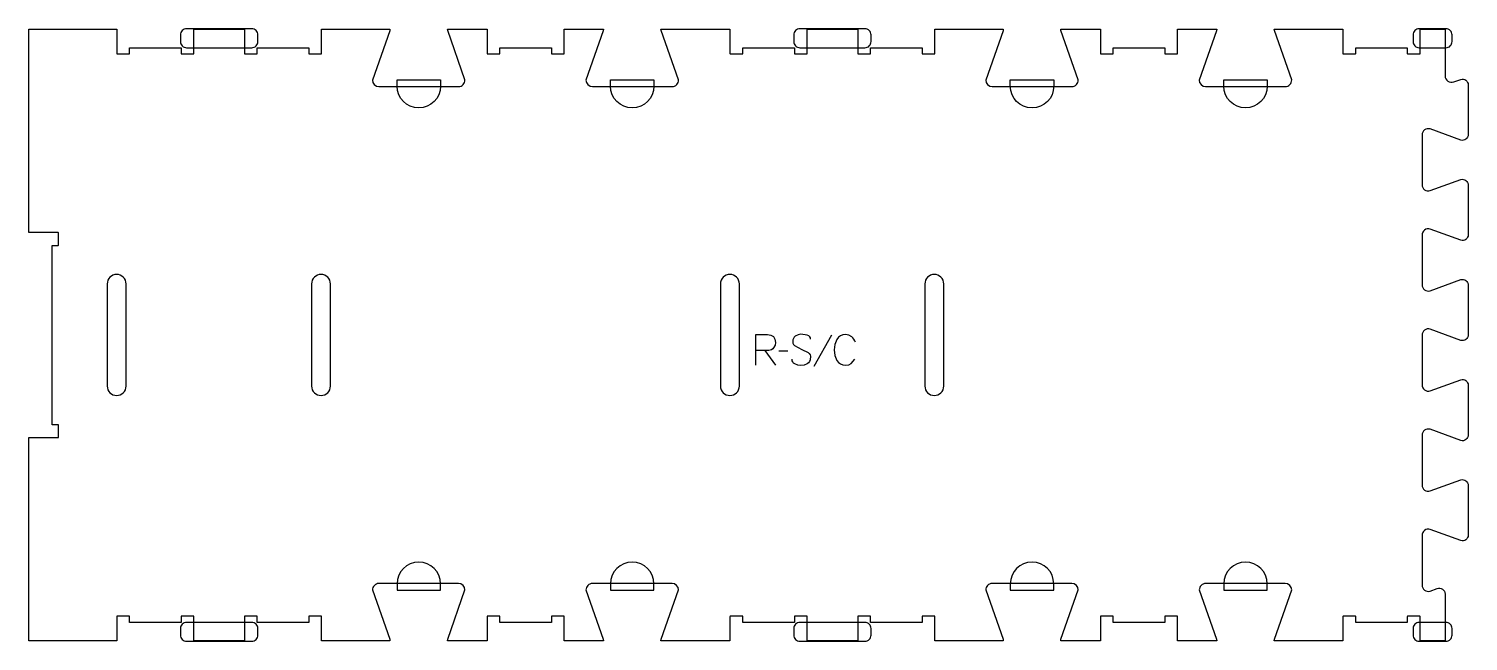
# Model space of a CAD drawing. Header units: millimetres. Extents: x -693 to 715, y -300 to 299.
import ezdxf

# ---------------------------------------------------------------- set-up
doc = ezdxf.new("R2010")
doc.units = ezdxf.units.MM
for name, color, linetype, true_color in [('1_ANYTOOL_1MMDEEP_LABELS_S', 2, 'Continuous', 0xffff00), ('3_ANYTOOL_CUTTHROUGH_INSID', 4, 'Continuous', 0x00ffff), ('4_ANYTOOL_CUTTHROUGH_OUTSI', 5, 'Continuous', 0x0000ff), ('5_ANYTOOL_HALF_MILL_9MM_IN', 3, 'Continuous', 0x00ff00)]:
    doc.layers.add(name, color=color, linetype=linetype, true_color=true_color)

msp = doc.modelspace()

# ---------------------------------------------------------------- linework, layer by layer
at = {"layer": '1_ANYTOOL_1MMDEEP_LABELS_S'}
for p, q in [((92.1, -0.5), (74.9, -31.2)), ((27.1, -15.5), (37.6, -30)), ((49.6, -16.1), (40.8, -16.2))]:
    msp.add_line(p, q, dxfattribs=at)
for points in [[(18.1, -30), (18.1, 0), (29.5, 0), (33, -0.5), (34.3, -1.1), (35.5, -2), (36.3, -3.1), (36.9, -4.4), (37.4, -7.8), (37, -10.5), (35.6, -13), (34.7, -14.1), (33.6, -14.8), (32.3, -15.3), (30.9, -15.5), (29.1, -15.5), (27.1, -15.5), (18.2, -15.5)], [(71.8, -4.6), (71.6, -3.2), (71, -2.1), (70, -1.2), (68.5, -0.6), (62.4, 0.4), (59.5, -0.1), (56.8, -1.5), (55.7, -2.5), (55, -3.7), (54.5, -5.1), (54.3, -6.7), (54.5, -8.3), (55, -9.7), (55.9, -10.8), (63.3, -14.6), (69.4, -17.5), (70.5, -18.5), (71.3, -19.7), (71.7, -21.2), (71.5, -24.7), (70.8, -26.2), (69.9, -27.5), (68.6, -28.5), (65.6, -29.9), (62.4, -30.3), (59.2, -30), (56.3, -28.8), (55.1, -27.9), (54.3, -26.8), (53.8, -25.6), (53.6, -24.1)]]:
    msp.add_lwpolyline(points, dxfattribs=at)
msp.add_lwpolyline([(115.7, -7.5, 0.131103), (112, -2.1), (109.2, -0.5), (105.9, 0), (103.3, -0.3), (101, -1.2), (99.1, -2.6), (97.5, -4.7), (95.4, -9.6), (94.7, -15), (95.5, -20.4), (97.6, -25.3), (99.2, -27.4), (101.2, -28.8), (103.5, -29.7), (106.2, -30), (109.1, -29.6), (111.5, -28.4), (115.1, -24.2)], format="xyb", dxfattribs=at)
at = {"layer": '3_ANYTOOL_CUTTHROUGH_INSID'}
for points in [[(-598, 49.6, 1), (-616.5, 49.6), (-616.5, -50.4, 1), (-598, -50.4)], [(-416.5, -50.4, 1), (-398, -50.4), (-398, 49.6, 1), (-416.5, 49.6)], [(2.1, 49.6, 1), (-16.4, 49.6), (-16.4, -50.4, 1), (2.1, -50.4)], [(183.6, -50.4, 1), (202.1, -50.4), (202.1, 49.6, 1), (183.6, 49.6)]]:
    msp.add_lwpolyline(points, format="xyb", close=True, dxfattribs=at)
at = {"layer": '4_ANYTOOL_CUTTHROUGH_OUTSI'}
msp.add_lwpolyline([(-693.2, -299.7), (-693.2, -100.7), (-664.4, -100.7, 0.414214), (-664.2, -100.4), (-664.2, -88.4, 0.414214), (-664.4, -88.2), (-670.2, -88.2), (-670.2, 87.3), (-664.4, 87.3, 0.414214), (-664.2, 87.6), (-664.2, 99.6, 0.414214), (-664.4, 99.8), (-693.2, 99.8), (-693.2, 298.8), (-607.2, 298.8), (-607.2, 275.1, 0.414214), (-606.9, 274.8), (-594.9, 274.8, 0.414214), (-594.7, 275.1), (-594.7, 280.8), (-544.2, 280.8), (-544.2, 275.1, 0.414214), (-543.9, 274.8), (-531.9, 274.8, 0.414214), (-531.7, 275.1), (-531.7, 298.8), (-482.2, 298.8), (-482.2, 275.1, 0.414214), (-481.9, 274.8), (-469.9, 274.8, 0.414214), (-469.7, 275.1), (-469.7, 280.8), (-419.2, 280.8), (-419.2, 275.1, 0.414214), (-418.9, 274.8), (-406.9, 274.8, 0.414214), (-406.7, 275.1), (-406.7, 298.8), (-339.8, 298.8), (-340, 297.4), (-356.9, 249.1), (-356.5, 246.8), (-355.1, 244.7), (-352.9, 243.3), (-350.6, 242.8), (-272.6, 242.8, 0.419618), (-266.4, 249.2), (-283.3, 297.5), (-283.5, 298.8), (-244.7, 298.8), (-244.7, 275.1, 0.414214), (-244.5, 274.8), (-232.5, 274.8, 0.414214), (-232.2, 275.1), (-232.2, 280.8), (-181.7, 280.8), (-181.7, 275.1, 0.414214), (-181.5, 274.8), (-169.5, 274.8, 0.414214), (-169.2, 275.1), (-169.2, 298.8), (-130.8, 298.8), (-131.1, 297.4), (-148, 249.1), (-147.6, 246.8), (-146.2, 244.7), (-144, 243.3), (-141.7, 242.8), (-63.7, 242.8, 0.419618), (-57.5, 249.2), (-74.4, 297.5), (-74.6, 298.8), (-7.1, 298.8), (-7.1, 275.1, 0.414214), (-6.8, 274.8), (5.2, 274.8, 0.414214), (5.4, 275.1), (5.4, 280.8), (55.9, 280.8), (55.9, 275.1, 0.414214), (56.2, 274.8), (68.2, 274.8, 0.414214), (68.4, 275.1), (68.4, 298.8), (117.9, 298.8), (117.9, 275.1, 0.414214), (118.2, 274.8), (130.2, 274.8, 0.414214), (130.4, 275.1), (130.4, 280.8), (180.9, 280.8), (180.9, 275.1, 0.414214), (181.2, 274.8), (193.2, 274.8, 0.414214), (193.4, 275.1), (193.4, 298.8), (260.3, 298.8), (260.1, 297.4), (243.2, 249.1), (243.6, 246.8), (245, 244.7), (247.1, 243.3), (249.4, 242.8), (327.4, 242.8, 0.419618), (333.7, 249.2), (316.8, 297.5), (316.5, 298.8), (355.4, 298.8), (355.4, 275.1, 0.414214), (355.6, 274.8), (367.6, 274.8, 0.414214), (367.9, 275.1), (367.9, 280.8), (418.4, 280.8), (418.4, 275.1, 0.414214), (418.6, 274.8), (430.6, 274.8, 0.414214), (430.9, 275.1), (430.9, 298.8), (469.2, 298.8), (469, 297.4), (452.1, 249.1), (452.5, 246.8), (453.9, 244.7), (456, 243.3), (458.3, 242.8), (536.3, 242.8, 0.419618), (542.6, 249.2), (525.7, 297.5), (525.5, 298.8), (592.7, 298.8), (592.7, 275.1, 0.414214), (592.9, 274.8), (604.9, 274.8, 0.414214), (605.2, 275.1), (605.2, 280.8), (655.7, 280.8), (655.7, 275.1, 0.414214), (655.9, 274.8), (667.9, 274.8, 0.414214), (668.2, 275.1), (668.2, 298.8), (692.7, 298.8), (692.7, 253.2, 0.522088), (701.1, 247.3), (707.9, 249.8, -0.501976), (715.3, 244.3), (715.3, 195.8, -0.501976), (707.9, 190.3), (678.1, 201.3, 0.503222), (670.1, 195.3), (670.1, 146.8, 0.503225), (678.1, 140.9), (707.9, 151.8, -0.501976), (715.3, 146.3), (715.3, 97.8, -0.501976), (707.9, 92.3), (678.1, 103.3, 0.503222), (670.1, 97.3), (670.1, 48.8, 0.503225), (678.1, 42.9), (707.9, 53.8, -0.501976), (715.3, 48.3), (715.3, -0.2, -0.501976), (707.9, -5.7), (678.1, 5.3, 0.503222), (670.1, -0.7), (670.1, -49.2, 0.503225), (678.1, -55.1), (707.9, -44.2, -0.501976), (715.3, -49.7), (715.3, -98.2, -0.501976), (707.9, -103.7), (678.1, -92.7, 0.503222), (670.1, -98.7), (670.1, -147.2, 0.503225), (678.1, -153.1), (707.9, -142.2, -0.501976), (715.3, -147.7), (715.3, -196.2, -0.501976), (707.9, -201.7), (678.1, -190.7, 0.503222), (670.1, -196.7), (670.1, -245.2, 0.503225), (678.1, -251.1), (684.9, -248.6, -0.522087), (692.7, -254), (692.7, -299.7), (668.2, -299.7), (668.2, -275.9, 0.414214), (667.9, -275.7), (655.9, -275.7, 0.414214), (655.7, -275.9), (655.7, -281.7), (605.2, -281.7), (605.2, -275.9, 0.414214), (604.9, -275.7), (592.9, -275.7, 0.414214), (592.7, -275.9), (592.7, -299.7), (525.5, -299.7), (525.7, -298.3), (542.6, -249.9), (542.2, -247.6), (540.8, -245.5), (538.6, -244.1), (536.3, -243.7), (458.3, -243.7, 0.419618), (452.1, -250), (469, -298.3), (469.2, -299.7), (430.9, -299.7), (430.9, -275.9, 0.414214), (430.6, -275.7), (418.6, -275.7, 0.414214), (418.4, -275.9), (418.4, -281.7), (367.9, -281.7), (367.9, -275.9, 0.414214), (367.6, -275.7), (355.6, -275.7, 0.414214), (355.4, -275.9), (355.4, -299.7), (316.5, -299.7), (316.8, -298.3), (333.7, -249.9), (333.3, -247.6), (331.9, -245.5), (329.7, -244.1), (327.4, -243.7), (249.4, -243.7, 0.419618), (243.2, -250), (260.1, -298.3), (260.3, -299.7), (193.4, -299.7), (193.4, -275.9, 0.414214), (193.2, -275.7), (181.2, -275.7, 0.414214), (180.9, -275.9), (180.9, -281.7), (130.4, -281.7), (130.4, -275.9, 0.414214), (130.2, -275.7), (118.2, -275.7, 0.414214), (117.9, -275.9), (117.9, -299.7), (68.4, -299.7), (68.4, -275.9, 0.414214), (68.2, -275.7), (56.2, -275.7, 0.414214), (55.9, -275.9), (55.9, -281.7), (5.4, -281.7), (5.4, -275.9, 0.414214), (5.2, -275.7), (-6.8, -275.7, 0.414214), (-7.1, -275.9), (-7.1, -299.7), (-74.6, -299.7), (-74.4, -298.3), (-57.5, -249.9), (-57.9, -247.6), (-59.3, -245.5), (-61.4, -244.1), (-63.7, -243.7), (-141.7, -243.7, 0.419618), (-148, -250), (-131.1, -298.3), (-130.8, -299.7), (-169.2, -299.7), (-169.2, -275.9, 0.414214), (-169.5, -275.7), (-181.5, -275.7, 0.414214), (-181.7, -275.9), (-181.7, -281.7), (-232.2, -281.7), (-232.2, -275.9, 0.414214), (-232.5, -275.7), (-244.5, -275.7, 0.414214), (-244.7, -275.9), (-244.7, -299.7), (-283.5, -299.7), (-283.3, -298.3), (-266.4, -249.9), (-266.8, -247.6), (-268.2, -245.5), (-270.3, -244.1), (-272.6, -243.7), (-350.6, -243.7, 0.419618), (-356.9, -250), (-340, -298.3), (-339.8, -299.7), (-406.7, -299.7), (-406.7, -275.9, 0.414214), (-406.9, -275.7), (-418.9, -275.7, 0.414214), (-419.2, -275.9), (-419.2, -281.7), (-469.7, -281.7), (-469.7, -275.9, 0.414214), (-469.9, -275.7), (-481.9, -275.7, 0.414214), (-482.2, -275.9), (-482.2, -299.7), (-531.7, -299.7), (-531.7, -275.9, 0.414214), (-531.9, -275.7), (-543.9, -275.7, 0.414214), (-544.2, -275.9), (-544.2, -281.7), (-594.7, -281.7), (-594.7, -275.9, 0.414214), (-594.9, -275.7), (-606.9, -275.7, 0.414214), (-607.2, -275.9), (-607.2, -299.7)], format="xyb", close=True, dxfattribs=at)
at = {"layer": '5_ANYTOOL_HALF_MILL_9MM_IN'}
for points in [[(-538.8, 299.3, 0.414214), (-544.8, 293.3), (-544.8, 286.8, 0.414214), (-538.8, 280.8), (-475.1, 280.8, 0.414214), (-469.1, 286.8), (-469.1, 293.3, 0.414214), (-475.1, 299.3)], [(61.3, 299.3, 0.414214), (55.3, 293.3), (55.3, 286.8, 0.414214), (61.3, 280.8), (125, 280.8, 0.414214), (131, 286.8), (131, 293.3, 0.414214), (125, 299.3)], [(667.3, 299.3, 0.414214), (661.3, 293.3), (661.3, 286.8, 0.414214), (667.3, 280.8), (693.5, 280.8, 0.414214), (699.5, 286.8), (699.5, 293.3, 0.414214), (693.5, 299.3)], [(-290.4, 243.1, -1), (-332.9, 243.1), (-332.9, 249.3), (-290.4, 249.3)], [(-81.5, 243.1, -1), (-124, 243.1), (-124, 249.3), (-81.5, 249.3)], [(309.7, 243.1, -1), (267.2, 243.1), (267.2, 249.3), (309.7, 249.3)], [(518.6, 243.1, -1), (476.1, 243.1), (476.1, 249.3), (518.6, 249.3)], [(-290.4, -243.9, 1), (-332.9, -243.9), (-332.9, -250.2), (-290.4, -250.2)], [(-81.5, -243.9, 1), (-124, -243.9), (-124, -250.2), (-81.5, -250.2)], [(309.7, -243.9, 1), (267.2, -243.9), (267.2, -250.2), (309.7, -250.2)], [(518.6, -243.9, 1), (476.1, -243.9), (476.1, -250.2), (518.6, -250.2)], [(-538.8, -281.7, 0.414214), (-544.8, -287.7), (-544.8, -294.2, 0.414214), (-538.8, -300.2), (-475.1, -300.2, 0.414214), (-469.1, -294.2), (-469.1, -287.7, 0.414214), (-475.1, -281.7)], [(61.3, -281.7, 0.414214), (55.3, -287.7), (55.3, -294.2, 0.414214), (61.3, -300.2), (125, -300.2, 0.414214), (131, -294.2), (131, -287.7, 0.414214), (125, -281.7)], [(667.3, -281.7, 0.414214), (661.3, -287.7), (661.3, -294.2, 0.414214), (667.3, -300.2), (693.5, -300.2, 0.414214), (699.5, -294.2), (699.5, -287.7, 0.414214), (693.5, -281.7)]]:
    msp.add_lwpolyline(points, format="xyb", close=True, dxfattribs=at)

doc.saveas('drawing.dxf')
